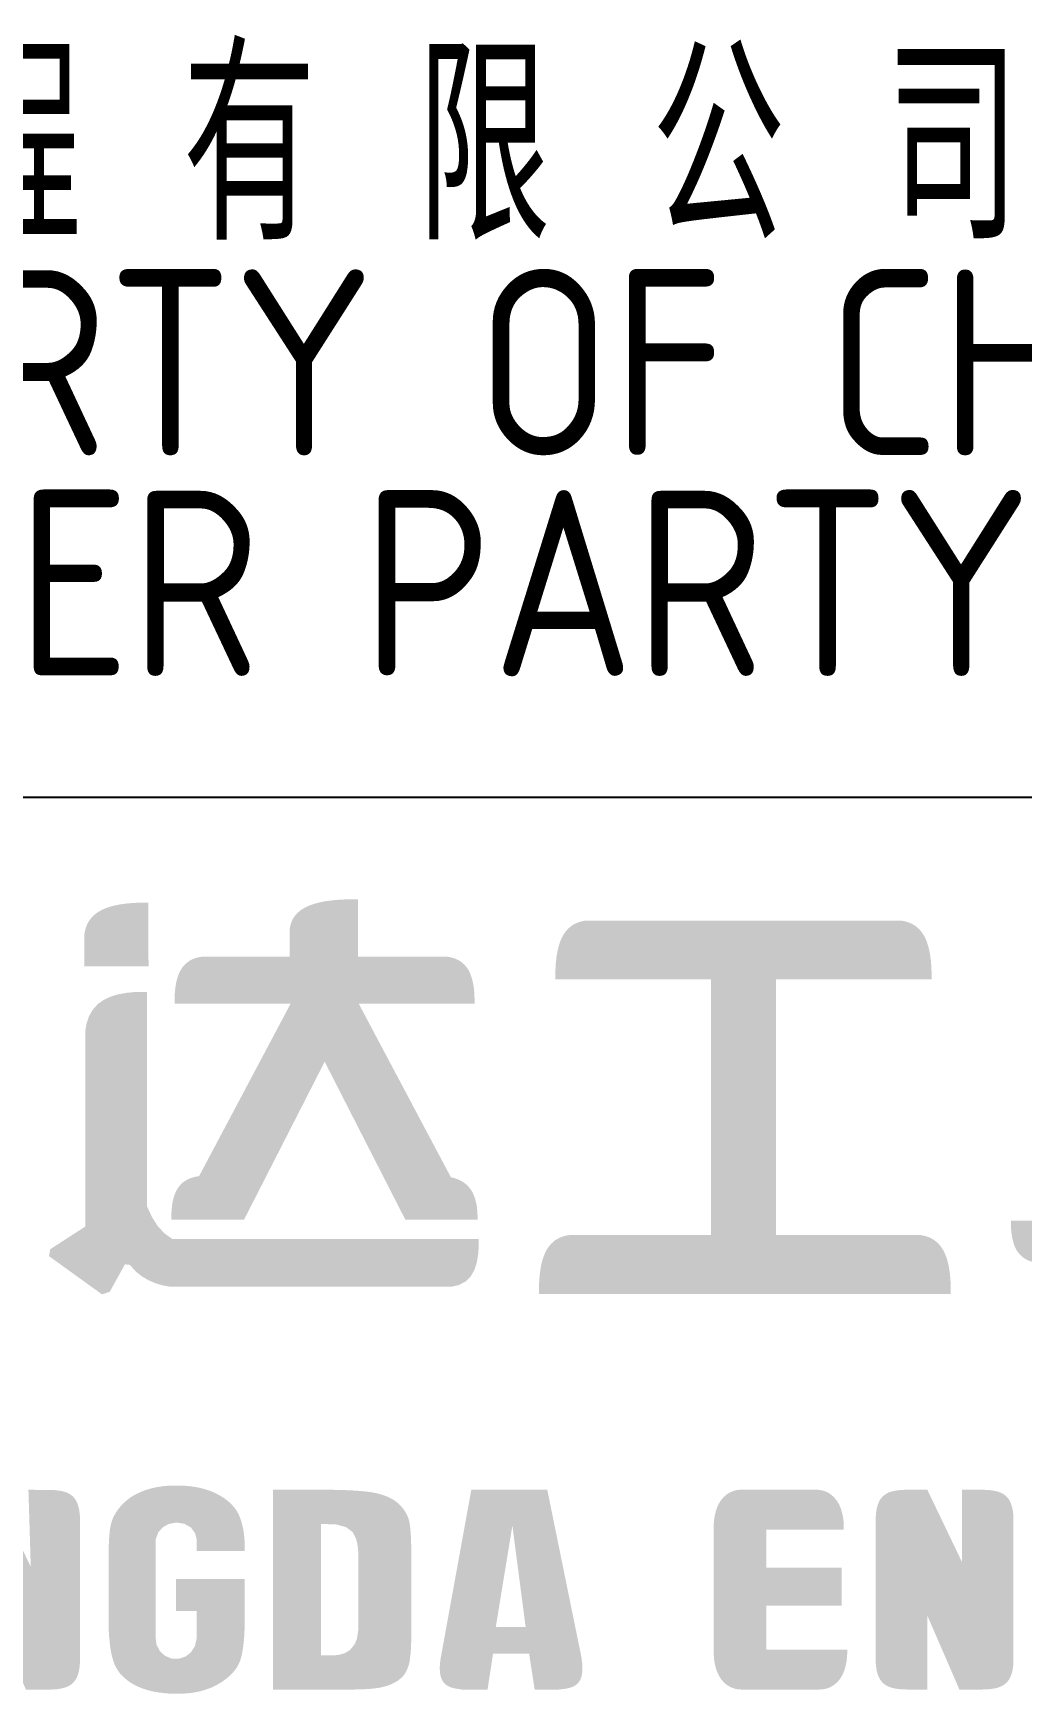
# Model space of a CAD drawing. Extents: x 757 to 8510, y -6585 to 527.
# Drawn here: x 4106.74 to 4122.7, y -827.13 to -800.31 of the extents above; entities that cross this region are included whole.
import ezdxf

# ---------------------------------------------------------------- set-up
doc = ezdxf.new("R2010")
doc.units = 0
doc.header["$MEASUREMENT"] = 0
doc.layers.add('图框', color=92, linetype='CONTINUOUS')
doc.styles.add('CD-Title Block', font='gbenor.shx', dxfattribs={"width": 0.8, "bigfont": 'gbcbig.shx'})

# ---------------------------------------------------------------- blocks, each defined once
blk = doc.blocks.new('LOGO_CD')
at = {"layer": '图框', "linetype": 'Continuous', "lineweight": -3}
h = blk.add_hatch(color=7, dxfattribs=at)
h.dxf.hatch_style = 1
h.paths.add_polyline_path([(52.847, 15.197), (52.843, 15.188), (52.838, 15.179), (52.833, 15.169), (52.827, 15.159), (52.822, 15.149), (52.816, 15.138), (52.77, 15.051), (52.762, 15.037), (52.755, 15.023), (52.747, 15.008), (51.391, 12.453), (51.333, 12.443), (51.28, 12.429), (51.23, 12.411), (51.185, 12.389), (51.144, 12.362), (51.107, 12.331), (51.074, 12.295), (51.045, 12.254), (51.019, 12.209), (50.997, 12.158), (50.979, 12.103), (50.965, 12.043), (50.954, 11.978), (50.947, 11.908), (50.943, 11.833), (50.943, 11.752), (52.118, 11.752), (52.118, 11.753), (52.151, 11.817), (52.158, 11.83), (53.419, 14.3), (54.674, 11.842), (54.72, 11.753), (54.72, 11.752), (55.887, 11.752), (55.887, 11.825), (55.883, 11.894), (55.877, 11.958), (55.866, 12.018), (55.852, 12.074), (55.835, 12.126), (55.814, 12.174), (55.79, 12.219), (55.761, 12.259), (55.729, 12.295), (55.694, 12.328), (55.654, 12.357), (55.611, 12.382), (55.563, 12.403), (55.512, 12.421), (55.456, 12.436), (54.19, 14.821), (54.171, 14.858), (54.142, 14.911), (54.133, 14.929), (54.124, 14.946), (54.115, 14.962), (54.082, 15.025), (54.074, 15.039), (54.059, 15.067), (54.052, 15.081), (54.045, 15.094), (54.038, 15.107), (54.019, 15.143), (54.013, 15.154), (53.992, 15.194), (53.988, 15.203), (53.979, 15.219), (53.975, 15.226), (53.968, 15.24), (55.839, 15.24), (55.839, 15.24), (55.839, 15.242), (55.839, 15.248), (55.84, 15.273), (55.839, 15.298), (55.839, 15.322), (55.838, 15.345), (55.838, 15.368), (55.836, 15.391), (55.835, 15.413), (55.833, 15.435), (55.831, 15.457), (55.829, 15.478), (55.826, 15.498), (55.824, 15.518), (55.82, 15.538), (55.817, 15.557), (55.813, 15.576), (55.809, 15.594), (55.805, 15.612), (55.801, 15.629), (55.796, 15.646), (55.791, 15.663), (55.785, 15.679), (55.78, 15.695), (55.774, 15.71), (55.768, 15.725), (55.761, 15.74), (55.754, 15.754), (55.747, 15.768), (55.74, 15.781), (55.732, 15.794), (55.724, 15.806), (55.716, 15.818), (55.707, 15.83), (55.698, 15.841), (55.689, 15.852), (55.679, 15.863), (55.669, 15.873), (55.659, 15.882), (55.649, 15.892), (55.638, 15.901), (55.627, 15.909), (55.615, 15.917), (55.604, 15.925), (55.592, 15.932), (55.579, 15.939), (55.567, 15.946), (55.554, 15.952), (55.54, 15.958), (55.527, 15.964), (55.513, 15.969), (55.498, 15.974), (55.484, 15.978), (55.469, 15.982), (55.453, 15.986), (55.438, 15.989), (55.422, 15.992), (55.406, 15.994), (55.389, 15.997), (55.385, 15.997), (55.383, 15.997), (55.382, 15.998), (55.381, 15.998), (55.381, 15.998), (53.959, 15.998), (53.959, 16.923), (53.958, 16.923), (53.957, 16.923), (53.954, 16.923), (53.949, 16.923), (53.929, 16.923), (53.849, 16.923), (53.772, 16.921), (53.699, 16.918), (53.628, 16.914), (53.562, 16.908), (53.498, 16.9), (53.438, 16.892), (53.38, 16.882), (53.326, 16.87), (53.275, 16.857), (53.227, 16.842), (53.182, 16.826), (53.14, 16.808), (53.101, 16.789), (53.065, 16.768), (53.032, 16.746), (53.001, 16.722), (52.974, 16.696), (52.949, 16.669), (52.927, 16.64), (52.908, 16.61), (52.892, 16.578), (52.878, 16.544), (52.867, 16.509), (52.859, 16.471), (52.857, 16.462), (52.856, 16.457), (52.856, 15.998), (51.453, 15.998), (51.453, 15.998), (51.452, 15.998), (51.451, 15.997), (51.44, 15.996), (51.42, 15.993), (51.399, 15.99), (51.379, 15.985), (51.36, 15.981), (51.341, 15.975), (51.323, 15.969), (51.305, 15.963), (51.288, 15.956), (51.272, 15.948), (51.255, 15.94), (51.24, 15.931), (51.225, 15.921), (51.21, 15.911), (51.196, 15.9), (51.182, 15.889), (51.169, 15.877), (51.157, 15.864), (51.144, 15.851), (51.133, 15.837), (51.122, 15.823), (51.111, 15.808), (51.101, 15.792), (51.091, 15.775), (51.082, 15.758), (51.073, 15.74), (51.065, 15.722), (51.057, 15.703), (51.05, 15.683), (51.043, 15.662), (51.037, 15.641), (51.031, 15.619), (51.025, 15.597), (51.02, 15.574), (51.016, 15.55), (51.012, 15.525), (51.008, 15.5), (51.005, 15.474), (51.002, 15.447), (51, 15.42), (50.998, 15.392), (50.996, 15.363), (50.995, 15.333), (50.995, 15.303), (50.995, 15.272), (50.995, 15.24), (52.87, 15.24)])
h = blk.add_hatch(color=7, dxfattribs=at)
h.dxf.hatch_style = 1
h.paths.add_polyline_path([(49.738, 16.702), (49.706, 16.677), (49.678, 16.651), (49.651, 16.623), (49.628, 16.594), (49.607, 16.562), (49.589, 16.529), (49.573, 16.494), (49.56, 16.457), (49.55, 16.418), (49.542, 16.377), (49.54, 16.367), (49.539, 16.361), (49.539, 16.36), (49.539, 15.839), (50.574, 15.841), (50.574, 15.849), (50.573, 16.869), (50.568, 16.869), (50.559, 16.869), (50.483, 16.869), (50.41, 16.867), (50.34, 16.864), (50.273, 16.859), (50.21, 16.853), (50.15, 16.845), (50.092, 16.836), (50.038, 16.825), (49.986, 16.812), (49.938, 16.798), (49.892, 16.782), (49.849, 16.765), (49.809, 16.745), (49.772, 16.724)])
h = blk.add_hatch(color=7, dxfattribs=at)
h.dxf.hatch_style = 1
h.paths.add_polyline_path([(57.639, 16.579), (57.623, 16.577), (57.607, 16.574), (57.591, 16.571), (57.575, 16.568), (57.56, 16.564), (57.545, 16.56), (57.531, 16.555), (57.516, 16.55), (57.502, 16.545), (57.489, 16.539), (57.475, 16.533), (57.462, 16.527), (57.449, 16.52), (57.436, 16.513), (57.424, 16.506), (57.412, 16.498), (57.4, 16.489), (57.389, 16.481), (57.378, 16.472), (57.367, 16.462), (57.356, 16.452), (57.346, 16.442), (57.335, 16.431), (57.326, 16.42), (57.316, 16.409), (57.307, 16.397), (57.298, 16.384), (57.289, 16.372), (57.28, 16.359), (57.272, 16.345), (57.264, 16.331), (57.257, 16.317), (57.249, 16.302), (57.242, 16.287), (57.235, 16.271), (57.228, 16.255), (57.222, 16.239), (57.216, 16.222), (57.21, 16.205), (57.204, 16.187), (57.199, 16.169), (57.194, 16.15), (57.189, 16.131), (57.185, 16.112), (57.18, 16.092), (57.176, 16.072), (57.172, 16.051), (57.169, 16.03), (57.165, 16.008), (57.162, 15.986), (57.159, 15.963), (57.157, 15.941), (57.154, 15.917), (57.152, 15.893), (57.15, 15.869), (57.149, 15.844), (57.147, 15.819), (57.146, 15.793), (57.145, 15.767), (57.145, 15.74), (57.144, 15.713), (57.144, 15.686), (57.144, 15.658), (57.144, 15.629), (59.657, 15.629), (59.657, 11.502), (57.374, 11.502), (57.374, 11.502), (57.374, 11.502), (57.372, 11.501), (57.36, 11.5), (57.349, 11.498), (57.337, 11.496), (57.326, 11.494), (57.315, 11.491), (57.304, 11.489), (57.293, 11.486), (57.282, 11.483), (57.272, 11.48), (57.261, 11.476), (57.251, 11.473), (57.241, 11.469), (57.231, 11.465), (57.221, 11.461), (57.212, 11.457), (57.202, 11.452), (57.193, 11.447), (57.184, 11.443), (57.175, 11.437), (57.166, 11.432), (57.157, 11.427), (57.148, 11.421), (57.14, 11.415), (57.131, 11.409), (57.123, 11.403), (57.115, 11.396), (57.107, 11.389), (57.099, 11.382), (57.092, 11.375), (57.084, 11.368), (57.077, 11.361), (57.07, 11.353), (57.063, 11.345), (57.056, 11.337), (57.049, 11.328), (57.042, 11.32), (57.036, 11.311), (57.029, 11.302), (57.023, 11.293), (57.017, 11.283), (57.011, 11.274), (57.005, 11.264), (57, 11.254), (56.994, 11.244), (56.989, 11.233), (56.983, 11.223), (56.978, 11.212), (56.973, 11.201), (56.968, 11.189), (56.964, 11.178), (56.959, 11.166), (56.954, 11.154), (56.95, 11.142), (56.946, 11.129), (56.942, 11.117), (56.938, 11.104), (56.934, 11.091), (56.93, 11.078), (56.927, 11.064), (56.923, 11.05), (56.92, 11.036), (56.917, 11.022), (56.914, 11.008), (56.911, 10.993), (56.908, 10.978), (56.906, 10.963), (56.903, 10.948), (56.901, 10.932), (56.899, 10.916), (56.896, 10.9), (56.894, 10.884), (56.892, 10.868), (56.891, 10.851), (56.889, 10.834), (56.888, 10.817), (56.886, 10.8), (56.885, 10.782), (56.884, 10.764), (56.883, 10.746), (56.882, 10.728), (56.881, 10.709), (56.881, 10.69), (56.88, 10.671), (56.88, 10.652), (56.879, 10.632), (56.879, 10.613), (56.879, 10.593), (56.879, 10.572), (56.879, 10.552), (63.528, 10.552), (63.529, 10.552), (63.529, 10.554), (63.529, 10.559), (63.529, 10.58), (63.528, 10.663), (63.526, 10.741), (63.521, 10.816), (63.514, 10.886), (63.504, 10.952), (63.493, 11.015), (63.479, 11.073), (63.463, 11.127), (63.444, 11.178), (63.424, 11.225), (63.401, 11.268), (63.375, 11.307), (63.347, 11.343), (63.317, 11.375), (63.284, 11.403), (63.249, 11.428), (63.211, 11.45), (63.171, 11.468), (63.128, 11.482), (63.082, 11.494), (63.034, 11.502), (63.034, 11.502), (60.707, 11.502), (60.707, 15.629), (63.219, 15.629), (63.219, 15.632), (63.22, 15.638), (63.22, 15.652), (63.22, 15.703), (63.219, 15.754), (63.217, 15.802), (63.215, 15.85), (63.211, 15.895), (63.207, 15.939), (63.196, 16.022), (63.182, 16.1), (63.164, 16.171), (63.143, 16.236), (63.118, 16.295), (63.089, 16.349), (63.057, 16.396), (63.021, 16.439), (62.982, 16.475), (62.938, 16.507), (62.891, 16.532), (62.839, 16.553), (62.784, 16.569), (62.724, 16.579), (62.724, 16.579)])
h = blk.add_hatch(color=7, dxfattribs=at)
h.dxf.hatch_style = 1
h.paths.add_polyline_path([(49.007, 11.132), (48.968, 11.16), (48.986, 11.27), (49.037, 11.305), (49.552, 11.638), (49.552, 14.792), (49.572, 14.91), (49.611, 15.031), (49.674, 15.141), (49.757, 15.232), (49.856, 15.301), (49.965, 15.352), (50.082, 15.387), (50.204, 15.41), (50.327, 15.423), (50.45, 15.428), (50.549, 15.428), (50.549, 11.968), (50.63, 11.792), (50.722, 11.647), (50.83, 11.53), (50.961, 11.436), (55.908, 11.436), (55.907, 11.313), (55.897, 11.186), (55.876, 11.06), (55.838, 10.94), (55.776, 10.832), (55.692, 10.75), (55.593, 10.698), (55.475, 10.668), (50.914, 10.668), (50.798, 10.69), (50.683, 10.725), (50.571, 10.773), (50.465, 10.836), (50.371, 10.911), (50.272, 11.019), (50.194, 11.029), (49.978, 10.639), (49.976, 10.635), (49.974, 10.632), (49.973, 10.631), (49.947, 10.584), (49.823, 10.543), (49.771, 10.581)])
h = blk.add_hatch(color=7, dxfattribs=at)
h.dxf.hatch_style = 1
h.paths.add_polyline_path([(64.978, 13.892), (64.972, 13.856), (64.966, 13.819), (64.961, 13.781), (64.959, 13.761), (64.959, 13.759), (64.959, 13.757), (64.959, 13.757), (64.959, 13.757), (64.959, 11.736), (64.501, 11.736), (64.501, 11.655), (64.505, 11.579), (64.513, 11.509), (64.524, 11.444), (64.539, 11.384), (64.557, 11.329), (64.58, 11.28), (64.607, 11.235), (64.637, 11.195), (64.672, 11.16), (64.71, 11.13), (64.753, 11.105), (64.8, 11.084), (64.851, 11.067), (64.907, 11.055), (64.936, 11.051), (64.952, 11.049), (64.959, 11.048), (65.306, 11.048), (65.306, 11.049), (65.784, 11.049), (65.784, 14.405), (65.784, 14.406), (65.784, 14.406), (65.773, 14.406), (65.728, 14.406), (65.684, 14.405), (65.642, 14.403), (65.602, 14.4), (65.562, 14.396), (65.524, 14.391), (65.488, 14.385), (65.452, 14.378), (65.418, 14.369), (65.385, 14.36), (65.354, 14.349), (65.323, 14.337), (65.294, 14.324), (65.267, 14.31), (65.24, 14.295), (65.215, 14.279), (65.191, 14.262), (65.168, 14.243), (65.147, 14.223), (65.126, 14.202), (65.107, 14.18), (65.089, 14.157), (65.072, 14.132), (65.056, 14.107), (65.042, 14.08), (65.028, 14.052), (65.016, 14.022), (65.005, 13.991), (64.995, 13.96), (64.986, 13.926)])
h = blk.add_hatch(color=7, dxfattribs=at)
h.dxf.hatch_style = 1
h.paths.add_polyline_path([(49.469, 6.882), (49.469, 4.666), (49.468, 4.64), (49.468, 4.616), (49.466, 4.592), (49.465, 4.569), (49.463, 4.547), (49.461, 4.526), (49.458, 4.505), (49.454, 4.485), (49.451, 4.466), (49.447, 4.448), (49.442, 4.43), (49.437, 4.413), (49.432, 4.397), (49.426, 4.382), (49.42, 4.367), (49.413, 4.353), (49.406, 4.34), (49.399, 4.327), (49.391, 4.314), (49.383, 4.303), (49.365, 4.281), (49.346, 4.262), (49.325, 4.245), (49.302, 4.23), (49.278, 4.216), (49.253, 4.205), (49.225, 4.195), (49.197, 4.187), (49.166, 4.18), (49.134, 4.174), (49.101, 4.169), (49.066, 4.166), (49.029, 4.164), (48.991, 4.162), (48.952, 4.161), (48.911, 4.161), (48.868, 4.161), (48.595, 4.161), (48.046, 5.427), (48.076, 4.161), (47.795, 4.161), (47.755, 4.161), (47.716, 4.162), (47.678, 4.164), (47.642, 4.166), (47.607, 4.17), (47.574, 4.174), (47.542, 4.18), (47.512, 4.187), (47.484, 4.196), (47.457, 4.206), (47.431, 4.217), (47.407, 4.231), (47.385, 4.246), (47.364, 4.263), (47.345, 4.282), (47.327, 4.304), (47.319, 4.315), (47.312, 4.328), (47.304, 4.341), (47.297, 4.354), (47.291, 4.368), (47.285, 4.383), (47.279, 4.398), (47.274, 4.414), (47.269, 4.431), (47.264, 4.449), (47.26, 4.467), (47.257, 4.486), (47.253, 4.506), (47.251, 4.526), (47.248, 4.547), (47.246, 4.569), (47.245, 4.592), (47.243, 4.616), (47.243, 4.641), (47.243, 4.666), (47.243, 6.882), (47.243, 6.908), (47.243, 6.932), (47.245, 6.956), (47.246, 6.979), (47.248, 7.001), (47.251, 7.022), (47.253, 7.043), (47.257, 7.062), (47.26, 7.081), (47.264, 7.1), (47.269, 7.117), (47.274, 7.134), (47.279, 7.15), (47.285, 7.165), (47.291, 7.18), (47.297, 7.194), (47.304, 7.208), (47.312, 7.221), (47.319, 7.233), (47.328, 7.244), (47.345, 7.266), (47.364, 7.285), (47.385, 7.303), (47.407, 7.318), (47.431, 7.331), (47.457, 7.343), (47.484, 7.353), (47.512, 7.361), (47.542, 7.368), (47.574, 7.374), (47.607, 7.378), (47.642, 7.382), (47.678, 7.385), (47.716, 7.386), (47.755, 7.387), (48.076, 7.388), (48.673, 6.144), (48.635, 7.388), (48.995, 7.386), (49.033, 7.385), (49.069, 7.382), (49.104, 7.378), (49.137, 7.374), (49.169, 7.368), (49.199, 7.361), (49.227, 7.353), (49.254, 7.343), (49.28, 7.331), (49.304, 7.318), (49.326, 7.303), (49.347, 7.285), (49.366, 7.266), (49.384, 7.244), (49.392, 7.233), (49.399, 7.221), (49.407, 7.208), (49.414, 7.194), (49.42, 7.18), (49.426, 7.165), (49.432, 7.15), (49.437, 7.134), (49.442, 7.117), (49.447, 7.1), (49.451, 7.081), (49.455, 7.062), (49.458, 7.043), (49.461, 7.022), (49.463, 7.001), (49.465, 6.979), (49.466, 6.956), (49.468, 6.932), (49.468, 6.908)])
h = blk.add_hatch(color=7, dxfattribs=at)
h.dxf.hatch_style = 1
h.paths.add_polyline_path([(50.69, 6.59), (50.734, 6.704), (50.806, 6.784), (50.898, 6.835), (51.016, 6.859), (51.148, 6.841), (51.261, 6.778), (51.329, 6.681), (51.352, 6.586), (51.352, 6.398), (51.353, 6.398), (52.128, 6.398), (52.129, 6.398), (52.129, 6.398), (52.129, 6.429), (52.129, 6.462), (52.128, 6.496), (52.127, 6.53), (52.125, 6.566), (52.123, 6.603), (52.119, 6.641), (52.115, 6.679), (52.109, 6.717), (52.102, 6.757), (52.094, 6.796), (52.084, 6.836), (52.072, 6.877), (52.059, 6.917), (52.044, 6.958), (52.034, 6.98), (52.024, 7.002), (52.012, 7.024), (52, 7.045), (51.986, 7.066), (51.972, 7.086), (51.956, 7.106), (51.939, 7.126), (51.922, 7.145), (51.903, 7.164), (51.884, 7.182), (51.863, 7.2), (51.841, 7.218), (51.819, 7.235), (51.795, 7.252), (51.77, 7.269), (51.744, 7.285), (51.718, 7.3), (51.69, 7.316), (51.661, 7.33), (51.632, 7.344), (51.601, 7.357), (51.57, 7.369), (51.538, 7.381), (51.506, 7.391), (51.472, 7.401), (51.438, 7.41), (51.403, 7.419), (51.367, 7.426), (51.33, 7.433), (51.293, 7.439), (51.254, 7.444), (51.215, 7.448), (51.175, 7.452), (51.134, 7.454), (51.093, 7.456), (51.051, 7.457), (51.029, 7.457), (51.018, 7.457), (51.013, 7.457), (51.009, 7.457), (50.946, 7.456), (50.885, 7.453), (50.825, 7.448), (50.767, 7.44), (50.71, 7.431), (50.655, 7.419), (50.601, 7.406), (50.549, 7.39), (50.498, 7.373), (50.449, 7.353), (50.403, 7.332), (50.358, 7.309), (50.316, 7.285), (50.276, 7.259), (50.239, 7.231), (50.203, 7.203), (50.17, 7.172), (50.139, 7.14), (50.111, 7.107), (50.084, 7.073), (50.06, 7.038), (50.038, 7.003), (50.019, 6.968), (50.002, 6.933), (49.988, 6.897), (49.975, 6.861), (49.965, 6.825), (49.958, 6.788), (49.952, 6.751), (49.949, 6.73), (49.947, 6.709), (49.945, 6.687), (49.943, 6.664), (49.941, 6.64), (49.939, 6.615), (49.937, 6.589), (49.936, 6.563), (49.935, 6.535), (49.933, 6.506), (49.932, 6.476), (49.931, 6.445), (49.931, 6.414), (49.93, 6.381), (49.929, 6.347), (49.929, 6.313), (49.929, 6.277), (49.929, 6.259), (49.929, 6.254), (49.929, 5.312), (49.929, 5.308), (49.929, 5.305), (49.929, 5.292), (49.929, 5.243), (49.93, 5.196), (49.932, 5.15), (49.933, 5.105), (49.936, 5.061), (49.938, 5.019), (49.942, 4.978), (49.946, 4.938), (49.95, 4.9), (49.954, 4.863), (49.96, 4.827), (49.965, 4.793), (49.971, 4.759), (49.978, 4.728), (49.985, 4.697), (49.993, 4.668), (50.001, 4.64), (50.009, 4.614), (50.018, 4.589), (50.028, 4.564), (50.039, 4.541), (50.051, 4.517), (50.064, 4.495), (50.078, 4.473), (50.093, 4.451), (50.109, 4.43), (50.126, 4.41), (50.144, 4.39), (50.163, 4.371), (50.183, 4.352), (50.204, 4.334), (50.226, 4.316), (50.249, 4.299), (50.273, 4.283), (50.297, 4.267), (50.323, 4.252), (50.35, 4.237), (50.378, 4.223), (50.407, 4.209), (50.436, 4.197), (50.466, 4.185), (50.497, 4.174), (50.529, 4.163), (50.562, 4.153), (50.596, 4.144), (50.63, 4.136), (50.665, 4.129), (50.701, 4.122), (50.738, 4.116), (50.775, 4.111), (50.813, 4.106), (50.853, 4.102), (50.892, 4.099), (50.933, 4.097), (50.975, 4.095), (51.017, 4.095), (51.059, 4.095), (51.1, 4.095), (51.14, 4.097), (51.18, 4.1), (51.218, 4.103), (51.256, 4.108), (51.294, 4.113), (51.33, 4.119), (51.366, 4.126), (51.402, 4.134), (51.436, 4.143), (51.47, 4.152), (51.503, 4.163), (51.536, 4.174), (51.568, 4.186), (51.599, 4.199), (51.629, 4.213), (51.659, 4.228), (51.688, 4.244), (51.716, 4.26), (51.744, 4.277), (51.77, 4.294), (51.795, 4.312), (51.819, 4.33), (51.842, 4.348), (51.864, 4.366), (51.885, 4.385), (51.905, 4.404), (51.924, 4.423), (51.942, 4.442), (51.958, 4.462), (51.974, 4.482), (51.989, 4.502), (52.002, 4.523), (52.015, 4.544), (52.026, 4.565), (52.036, 4.587), (52.046, 4.609), (52.054, 4.631), (52.062, 4.654), (52.069, 4.68), (52.076, 4.707), (52.083, 4.735), (52.089, 4.766), (52.094, 4.797), (52.1, 4.831), (52.104, 4.866), (52.109, 4.903), (52.113, 4.941), (52.116, 4.981), (52.119, 5.022), (52.122, 5.065), (52.124, 5.11), (52.126, 5.157), (52.127, 5.205), (52.128, 5.254), (52.128, 5.305), (52.128, 5.318), (52.128, 5.325), (52.128, 5.328), (52.128, 5.335), (52.128, 5.454), (52.128, 5.454), (52.128, 5.454), (52.128, 5.947), (52.125, 5.947), (51.017, 5.947), (51.017, 5.903), (51.016, 5.433), (51.016, 5.433), (51.352, 5.433), (51.352, 4.989), (51.324, 4.866), (51.259, 4.763), (51.171, 4.695), (51.07, 4.661), (50.95, 4.661), (50.839, 4.708), (50.758, 4.782), (50.703, 4.889), (50.69, 4.989)])
h = blk.add_hatch(color=7, dxfattribs=at)
h.dxf.hatch_style = 1
h.paths.add_polyline_path([(52.583, 7.39), (52.582, 7.389), (52.582, 4.163), (52.582, 4.163), (53.8, 4.163), (53.822, 4.163), (53.843, 4.163), (53.864, 4.163), (53.884, 4.163), (53.904, 4.163), (53.924, 4.164), (53.944, 4.164), (53.963, 4.165), (53.981, 4.165), (54, 4.166), (54.018, 4.166), (54.036, 4.167), (54.053, 4.168), (54.07, 4.169), (54.087, 4.17), (54.103, 4.171), (54.119, 4.172), (54.135, 4.173), (54.15, 4.174), (54.165, 4.175), (54.18, 4.177), (54.194, 4.178), (54.208, 4.179), (54.222, 4.181), (54.235, 4.182), (54.248, 4.184), (54.261, 4.186), (54.273, 4.188), (54.285, 4.189), (54.296, 4.191), (54.308, 4.193), (54.319, 4.195), (54.385, 4.211), (54.447, 4.23), (54.505, 4.253), (54.558, 4.28), (54.608, 4.311), (54.652, 4.347), (54.69, 4.387), (54.723, 4.433), (54.75, 4.484), (54.771, 4.54), (54.777, 4.56), (54.782, 4.581), (54.788, 4.605), (54.792, 4.631), (54.796, 4.66), (54.8, 4.691), (54.804, 4.724), (54.807, 4.759), (54.81, 4.796), (54.812, 4.836), (54.814, 4.878), (54.816, 4.922), (54.817, 4.968), (54.818, 5.017), (54.819, 5.068), (54.819, 5.121), (54.819, 5.121), (54.819, 6.251), (54.819, 6.28), (54.819, 6.307), (54.819, 6.335), (54.818, 6.361), (54.818, 6.387), (54.818, 6.413), (54.817, 6.438), (54.817, 6.462), (54.816, 6.486), (54.816, 6.509), (54.815, 6.531), (54.814, 6.553), (54.814, 6.574), (54.813, 6.595), (54.812, 6.615), (54.811, 6.635), (54.81, 6.653), (54.809, 6.672), (54.808, 6.69), (54.806, 6.707), (54.805, 6.723), (54.804, 6.739), (54.802, 6.755), (54.801, 6.769), (54.799, 6.784), (54.798, 6.797), (54.796, 6.81), (54.794, 6.823), (54.793, 6.834), (54.791, 6.846), (54.789, 6.856), (54.787, 6.866), (54.777, 6.905), (54.765, 6.943), (54.749, 6.98), (54.73, 7.016), (54.709, 7.051), (54.684, 7.085), (54.656, 7.118), (54.626, 7.151), (54.592, 7.181), (54.554, 7.21), (54.513, 7.236), (54.468, 7.26), (54.419, 7.282), (54.367, 7.301), (54.31, 7.319), (54.251, 7.334), (54.218, 7.341), (54.182, 7.347), (54.142, 7.353), (54.099, 7.358), (54.052, 7.363), (54.002, 7.368), (53.948, 7.372), (53.891, 7.376), (53.83, 7.379), (53.766, 7.382), (53.698, 7.384), (53.626, 7.386), (53.551, 7.388), (53.473, 7.389), (53.391, 7.389), (53.305, 7.39), (53.304, 7.39)])
h.paths.add_polyline_path([(53.357, 6.838), (53.607, 6.828), (53.763, 6.786), (53.872, 6.705), (53.922, 6.605), (53.946, 6.522), (53.96, 6.403), (53.961, 5.118), (53.937, 4.971), (53.896, 4.884), (53.826, 4.8), (53.739, 4.748), (53.642, 4.722), (53.541, 4.713), (53.357, 4.715)], flags=16)
h = blk.add_hatch(color=7, dxfattribs=at)
h.dxf.hatch_style = 1
h.paths.add_polyline_path([(57.561, 4.704), (57.013, 7.39), (55.787, 7.39), (55.787, 7.39), (55.292, 4.668), (55.292, 4.667), (55.291, 4.664), (55.289, 4.65), (55.286, 4.624), (55.283, 4.599), (55.281, 4.574), (55.279, 4.551), (55.278, 4.528), (55.278, 4.507), (55.278, 4.486), (55.279, 4.466), (55.28, 4.447), (55.282, 4.429), (55.285, 4.411), (55.288, 4.394), (55.292, 4.378), (55.296, 4.363), (55.301, 4.349), (55.307, 4.335), (55.313, 4.322), (55.319, 4.309), (55.326, 4.297), (55.334, 4.286), (55.342, 4.276), (55.351, 4.266), (55.36, 4.256), (55.37, 4.247), (55.38, 4.239), (55.391, 4.231), (55.403, 4.224), (55.415, 4.218), (55.427, 4.211), (55.44, 4.206), (55.453, 4.2), (55.467, 4.195), (55.482, 4.191), (55.497, 4.187), (55.512, 4.183), (55.528, 4.18), (55.544, 4.177), (55.636, 4.163), (55.636, 4.163), (56.049, 4.163), (56.138, 4.743), (56.721, 4.743), (56.725, 4.712), (56.81, 4.163), (57.198, 4.163), (57.198, 4.163), (57.252, 4.169), (57.271, 4.171), (57.289, 4.173), (57.306, 4.176), (57.323, 4.179), (57.34, 4.182), (57.356, 4.185), (57.372, 4.189), (57.387, 4.194), (57.401, 4.199), (57.415, 4.204), (57.429, 4.21), (57.442, 4.216), (57.454, 4.223), (57.466, 4.23), (57.477, 4.238), (57.488, 4.247), (57.498, 4.256), (57.508, 4.265), (57.517, 4.276), (57.525, 4.287), (57.533, 4.298), (57.54, 4.31), (57.547, 4.323), (57.553, 4.337), (57.559, 4.351), (57.564, 4.367), (57.568, 4.382), (57.572, 4.399), (57.575, 4.417), (57.577, 4.435), (57.579, 4.454), (57.58, 4.474), (57.581, 4.495), (57.581, 4.517), (57.58, 4.54), (57.579, 4.564), (57.577, 4.588), (57.574, 4.614), (57.571, 4.64), (57.567, 4.668), (57.563, 4.694)])
h.paths.add_polyline_path([(56.664, 5.172), (56.45, 6.811), (56.182, 5.172)], flags=16)
h = blk.add_hatch(color=7, dxfattribs=at)
h.dxf.hatch_style = 1
h.paths.add_polyline_path([(59.701, 4.812), (59.701, 4.811), (59.703, 4.81), (59.704, 4.808), (59.705, 4.807), (59.701, 4.807), (59.701, 4.763), (59.702, 4.721), (59.705, 4.68), (59.709, 4.641), (59.714, 4.604), (59.721, 4.569), (59.729, 4.536), (59.737, 4.504), (59.747, 4.473), (59.758, 4.445), (59.77, 4.418), (59.783, 4.392), (59.796, 4.368), (59.811, 4.345), (59.826, 4.324), (59.842, 4.305), (59.858, 4.286), (59.875, 4.27), (59.893, 4.254), (59.911, 4.24), (59.93, 4.227), (59.949, 4.215), (59.968, 4.205), (59.988, 4.196), (60.007, 4.188), (60.027, 4.181), (60.048, 4.175), (60.068, 4.171), (60.088, 4.167), (60.109, 4.165), (60.129, 4.164), (60.149, 4.163), (61.409, 4.163), (61.429, 4.164), (61.449, 4.165), (61.47, 4.167), (61.49, 4.171), (61.51, 4.175), (61.531, 4.181), (61.551, 4.188), (61.571, 4.196), (61.59, 4.205), (61.609, 4.215), (61.628, 4.227), (61.647, 4.24), (61.665, 4.254), (61.683, 4.27), (61.7, 4.286), (61.716, 4.305), (61.732, 4.324), (61.747, 4.345), (61.762, 4.368), (61.775, 4.392), (61.788, 4.418), (61.8, 4.445), (61.811, 4.473), (61.82, 4.504), (61.829, 4.536), (61.837, 4.569), (61.844, 4.604), (61.849, 4.641), (61.853, 4.68), (61.856, 4.721), (61.857, 4.763), (61.857, 4.807), (61.232, 4.807), (60.552, 4.809), (60.552, 5.518), (61.765, 5.518), (61.765, 6.133), (60.552, 6.133), (60.552, 6.744), (61.143, 6.744), (61.143, 6.744), (61.802, 6.745), (61.802, 6.789), (61.801, 6.832), (61.798, 6.872), (61.794, 6.911), (61.789, 6.948), (61.782, 6.983), (61.774, 7.016), (61.766, 7.048), (61.756, 7.079), (61.745, 7.107), (61.733, 7.134), (61.72, 7.16), (61.707, 7.184), (61.692, 7.207), (61.677, 7.228), (61.661, 7.247), (61.645, 7.266), (61.628, 7.283), (61.61, 7.298), (61.592, 7.312), (61.574, 7.325), (61.555, 7.337), (61.535, 7.347), (61.516, 7.356), (61.496, 7.364), (61.476, 7.371), (61.455, 7.377), (61.435, 7.381), (61.415, 7.385), (61.394, 7.387), (61.374, 7.389), (61.354, 7.389), (61.143, 7.389), (60.29, 7.39), (60.289, 7.389), (60.149, 7.389), (60.13, 7.389), (60.11, 7.387), (60.091, 7.385), (60.071, 7.382), (60.051, 7.378), (60.032, 7.372), (60.012, 7.366), (59.993, 7.359), (59.974, 7.35), (59.955, 7.34), (59.937, 7.33), (59.918, 7.318), (59.901, 7.304), (59.883, 7.29), (59.867, 7.274), (59.851, 7.257), (59.835, 7.239), (59.82, 7.22), (59.805, 7.199), (59.792, 7.176), (59.779, 7.153), (59.767, 7.128), (59.756, 7.101), (59.745, 7.073), (59.736, 7.044), (59.728, 7.013), (59.72, 6.98), (59.714, 6.946), (59.709, 6.91), (59.705, 6.873), (59.702, 6.834), (59.701, 6.79)])
h = blk.add_hatch(color=7, dxfattribs=at)
h.dxf.hatch_style = 1
h.paths.add_polyline_path([(63.15, 5.359), (63.669, 4.163), (64.009, 4.163), (64.025, 4.163), (64.065, 4.164), (64.103, 4.165), (64.14, 4.168), (64.175, 4.171), (64.208, 4.176), (64.24, 4.181), (64.27, 4.188), (64.299, 4.197), (64.326, 4.207), (64.352, 4.218), (64.376, 4.232), (64.399, 4.247), (64.42, 4.264), (64.439, 4.283), (64.457, 4.305), (64.465, 4.316), (64.473, 4.329), (64.48, 4.341), (64.487, 4.355), (64.494, 4.369), (64.5, 4.384), (64.506, 4.399), (64.511, 4.415), (64.516, 4.432), (64.52, 4.45), (64.525, 4.468), (64.528, 4.487), (64.531, 4.507), (64.534, 4.527), (64.537, 4.549), (64.539, 4.571), (64.54, 4.594), (64.541, 4.618), (64.542, 4.642), (64.542, 4.668), (64.542, 6.884), (64.542, 6.91), (64.541, 6.934), (64.54, 6.958), (64.539, 6.981), (64.537, 7.003), (64.534, 7.024), (64.532, 7.045), (64.528, 7.064), (64.525, 7.083), (64.521, 7.102), (64.516, 7.119), (64.511, 7.136), (64.506, 7.152), (64.5, 7.167), (64.494, 7.182), (64.488, 7.196), (64.481, 7.21), (64.473, 7.223), (64.466, 7.235), (64.457, 7.246), (64.44, 7.268), (64.421, 7.287), (64.4, 7.304), (64.378, 7.32), (64.354, 7.333), (64.328, 7.345), (64.301, 7.355), (64.273, 7.363), (64.242, 7.37), (64.211, 7.376), (64.178, 7.38), (64.143, 7.384), (64.107, 7.386), (64.069, 7.388), (63.709, 7.39), (63.709, 6.225), (63.15, 7.39), (62.829, 7.389), (62.79, 7.388), (62.752, 7.386), (62.716, 7.384), (62.681, 7.38), (62.648, 7.376), (62.616, 7.37), (62.586, 7.363), (62.558, 7.355), (62.53, 7.345), (62.505, 7.333), (62.481, 7.32), (62.459, 7.304), (62.438, 7.287), (62.419, 7.268), (62.401, 7.246), (62.393, 7.235), (62.385, 7.223), (62.378, 7.21), (62.371, 7.196), (62.365, 7.182), (62.358, 7.167), (62.353, 7.152), (62.347, 7.136), (62.343, 7.119), (62.338, 7.102), (62.334, 7.083), (62.33, 7.064), (62.327, 7.045), (62.324, 7.024), (62.322, 7.003), (62.32, 6.981), (62.318, 6.958), (62.317, 6.934), (62.317, 6.91), (62.316, 6.884), (62.316, 4.668), (62.317, 4.643), (62.317, 4.618), (62.318, 4.594), (62.32, 4.571), (62.322, 4.549), (62.324, 4.528), (62.327, 4.508), (62.33, 4.488), (62.334, 4.469), (62.338, 4.451), (62.342, 4.433), (62.347, 4.416), (62.353, 4.4), (62.358, 4.385), (62.365, 4.37), (62.371, 4.356), (62.378, 4.342), (62.385, 4.33), (62.393, 4.317), (62.401, 4.306), (62.419, 4.284), (62.438, 4.265), (62.459, 4.248), (62.481, 4.232), (62.505, 4.219), (62.53, 4.208), (62.557, 4.198), (62.586, 4.189), (62.616, 4.182), (62.648, 4.176), (62.681, 4.172), (62.716, 4.168), (62.752, 4.166), (62.789, 4.164), (62.829, 4.163), (62.869, 4.163), (63.15, 4.163)])
blk = doc.blocks.new('Title_Block')
at = {"layer": '图框', "linetype": 'Continuous', "lineweight": -3}
blk.add_line((-180, 49), (0, 49), dxfattribs=at)
at = {"layer": '图框', "linetype": 'Continuous'}
blk.add_blockref('LOGO_CD', (-180.725, 30.43), dxfattribs=at)
at = {"layer": '图框', "linetype": 'Continuous', "lineweight": -3, "style": 'CD-Title Block'}
for s, p in [('本 文 件 产 权 属 中 国 成 达 工 程 有 限 公 司 (简 称 中 国 成 达) 所 有， 未 经 中 国 成 达 书 面 许 可 不 准 复 制 或 转 让 第 三 方。', (-175.043, 58)), ('THIS DOCUMENT IS PROPERTY OF CHINA CHENGDA ENGINEERING CO., LTD, IT SHALL NOT BE REPRODUCED OR', (-175.043, 54.522)), ("TRANSFERED TO ANY OTHER PARTY WITHOUT CHINA CHENGDA'S PERMISSION IN WRITTEN FORM.", (-175.043, 50.96))]:
    blk.add_text(s, height=3, dxfattribs=at).set_placement(p)

msp = doc.modelspace()

# ---------------------------------------------------------------- block references
at = {"layer": '图框', "linetype": 'Continuous'}
msp.add_blockref('Title_Block', (4238.75, -861.65), dxfattribs=at)

doc.saveas('drawing.dxf')
